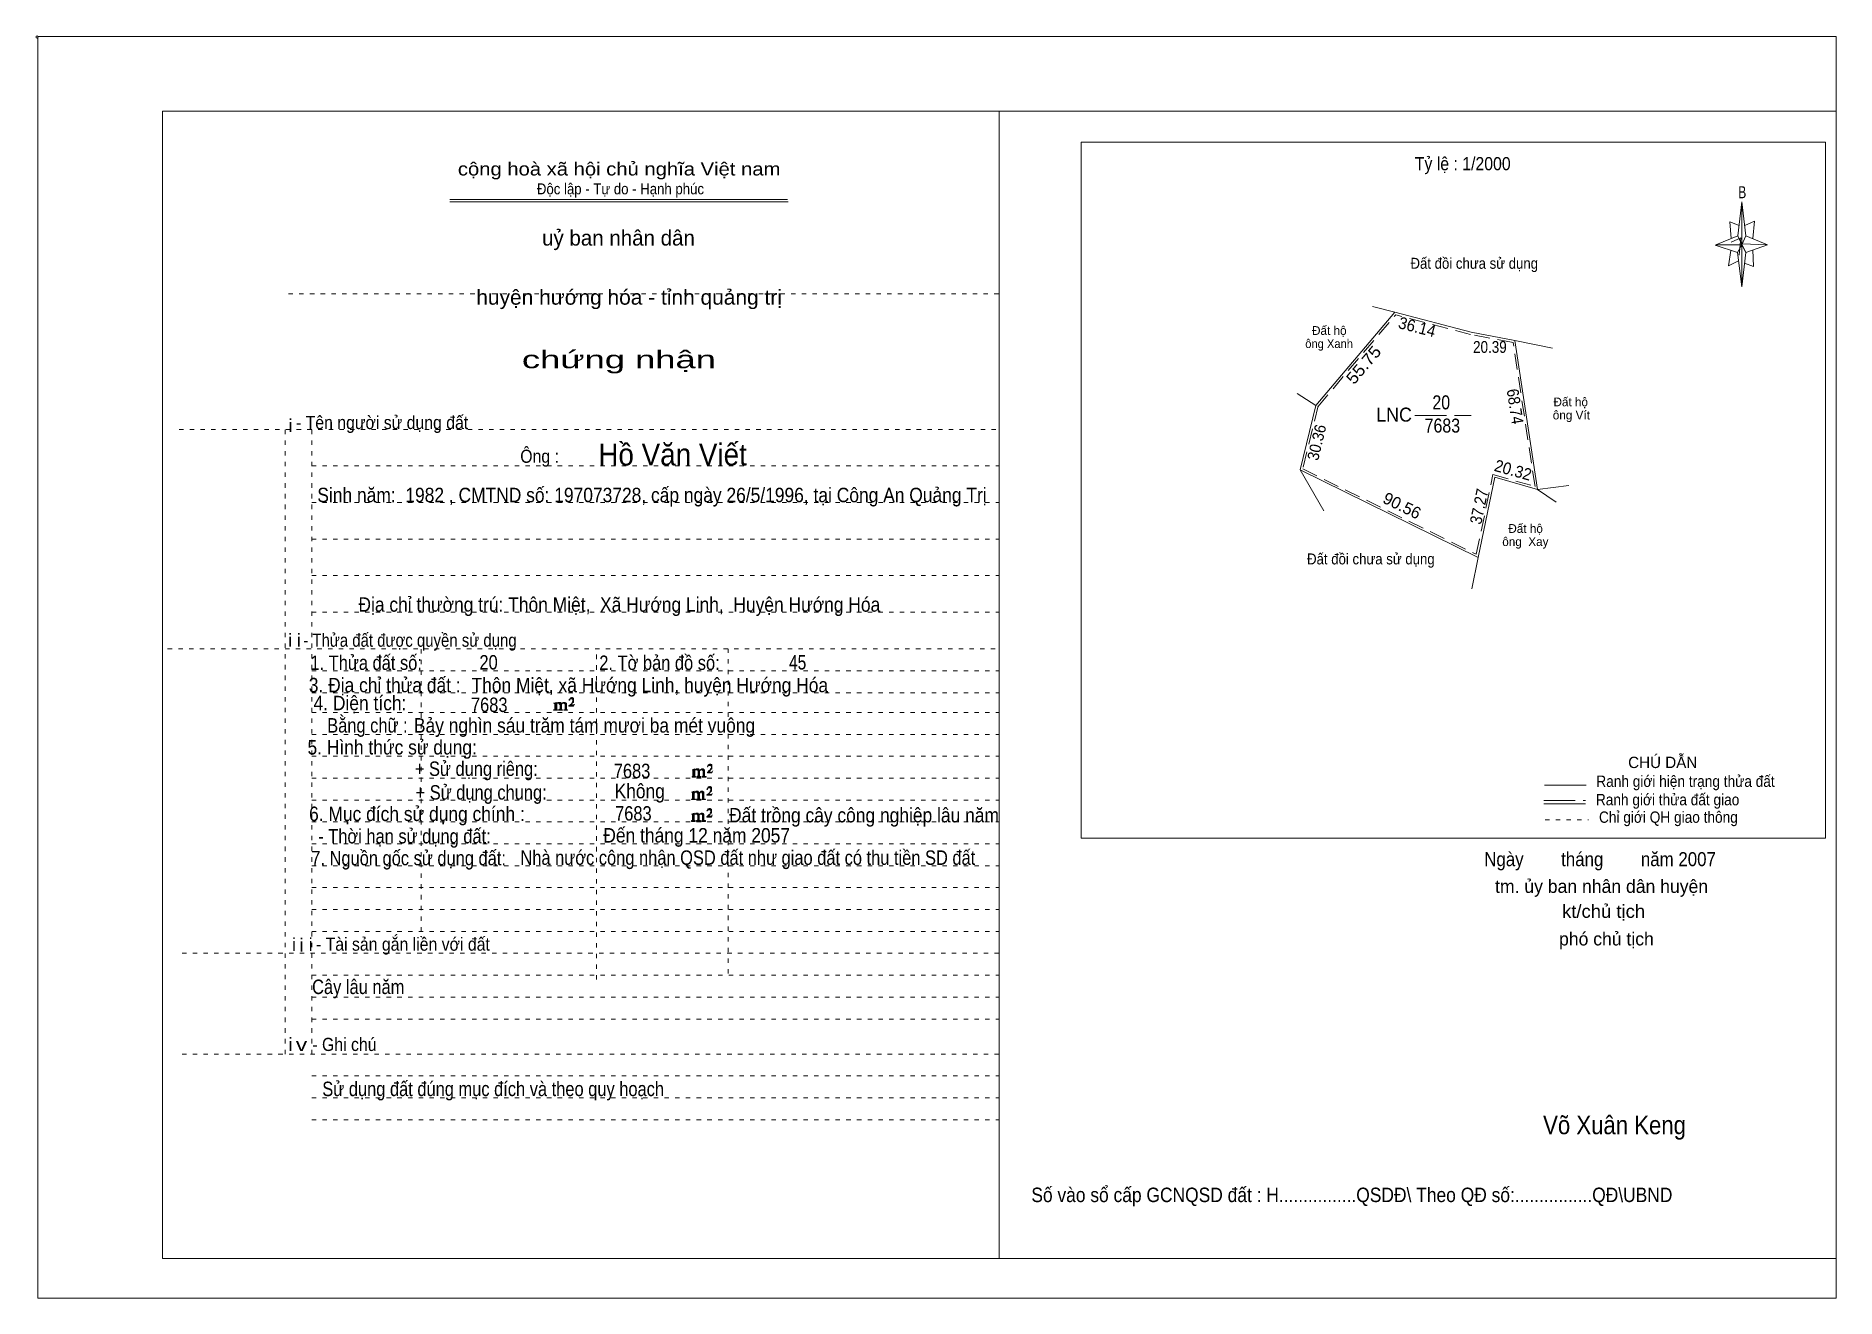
# Model space of a CAD drawing. Header units: centimetres. Extents: x -1.6 to 39.5, y -3.3 to 25.5.
import ezdxf
from ezdxf.enums import TextEntityAlignment as Align

# ---------------------------------------------------------------- set-up
doc = ezdxf.new("R2010")
doc.units = ezdxf.units.CM
doc.header["$LTSCALE"] = 0.12
for name, pattern in [('DOTTED', [1.5, 0.3, -1.2]), ('LONG_DASHED', [7.5, 6, -1.5]), ('MEDIUM_DASHED', [4.5, 3, -1.5])]:
    doc.linetypes.add(name, pattern=pattern)
for name, color, linetype, lineweight in [('1', 7, 'DOTTED', 13), ('10', 7, 'Continuous', 13), ('33', 7, 'LONG_DASHED', 13), ('4', 7, 'Continuous', 13), ('5', 7, 'Continuous', 13), ('50', 7, 'Continuous', 13)]:
    doc.layers.add(name, color=color, linetype=linetype, lineweight=lineweight)
doc.layers.add('30', color=7, linetype='Continuous')

msp = doc.modelspace()

# ---------------------------------------------------------------- hatches: boundary and pattern name
at = {"layer": '50'}
for points in [[(10.27, 10.13), (10.27, 10.12), (10.27, 10.11), (10.25, 10.11), (10.24, 10.11), (10.24, 10.1), (10.33, 10.1), (10.33, 10.11), (10.32, 10.11), (10.31, 10.11), (10.31, 10.12), (10.31, 10.13), (10.31, 10.24), (10.31, 10.25), (10.32, 10.26), (10.34, 10.26), (10.35, 10.26), (10.36, 10.26), (10.37, 10.25), (10.39, 10.22), (10.39, 10.13), (10.37, 10.12), (10.37, 10.11), (10.36, 10.11), (10.35, 10.11), (10.35, 10.1), (10.44, 10.1), (10.44, 10.11), (10.43, 10.11), (10.42, 10.11), (10.42, 10.12), (10.42, 10.13), (10.42, 10.24), (10.44, 10.26), (10.45, 10.26), (10.46, 10.26), (10.49, 10.26), (10.49, 10.25), (10.5, 10.24), (10.5, 10.22), (10.5, 10.13), (10.5, 10.12), (10.49, 10.11), (10.49, 10.11), (10.47, 10.11), (10.47, 10.1), (10.56, 10.1), (10.56, 10.11), (10.55, 10.11), (10.54, 10.11), (10.53, 10.12), (10.53, 10.13), (10.53, 10.2), (10.53, 10.25), (10.53, 10.26), (10.52, 10.27), (10.5, 10.28), (10.47, 10.28), (10.46, 10.28), (10.44, 10.27), (10.41, 10.25), (10.41, 10.26), (10.4, 10.28), (10.39, 10.28), (10.37, 10.28), (10.35, 10.28), (10.34, 10.28), (10.32, 10.26), (10.31, 10.26), (10.31, 10.25), (10.31, 10.25), (10.31, 10.26), (10.31, 10.28), (10.24, 10.26), (10.24, 10.26), (10.25, 10.26), (10.27, 10.25), (10.27, 10.24), (10.27, 10.23)], [(10.69, 10.19), (10.72, 10.24), (10.72, 10.24), (10.71, 10.22), (10.69, 10.22), (10.68, 10.22), (10.63, 10.22), (10.66, 10.26), (10.67, 10.27), (10.69, 10.28), (10.69, 10.3), (10.69, 10.32), (10.69, 10.34), (10.69, 10.35), (10.69, 10.37), (10.68, 10.38), (10.67, 10.38), (10.66, 10.39), (10.65, 10.39), (10.63, 10.38), (10.63, 10.38), (10.62, 10.37), (10.61, 10.35), (10.59, 10.33), (10.61, 10.33), (10.61, 10.35), (10.62, 10.35), (10.63, 10.36), (10.65, 10.36), (10.66, 10.36), (10.67, 10.35), (10.68, 10.35), (10.68, 10.32), (10.68, 10.3), (10.66, 10.28), (10.66, 10.26), (10.65, 10.25), (10.59, 10.2), (10.59, 10.19)], [(13.42, 8.61), (13.42, 8.6), (13.42, 8.59), (13.41, 8.59), (13.4, 8.59), (13.4, 8.57), (13.48, 8.57), (13.48, 8.59), (13.47, 8.59), (13.46, 8.59), (13.46, 8.6), (13.46, 8.61), (13.46, 8.72), (13.46, 8.73), (13.47, 8.74), (13.5, 8.74), (13.51, 8.74), (13.52, 8.74), (13.53, 8.73), (13.54, 8.69), (13.54, 8.61), (13.53, 8.6), (13.53, 8.59), (13.52, 8.59), (13.51, 8.59), (13.51, 8.57), (13.6, 8.57), (13.6, 8.59), (13.58, 8.59), (13.57, 8.59), (13.57, 8.6), (13.57, 8.61), (13.57, 8.72), (13.6, 8.74), (13.61, 8.74), (13.62, 8.74), (13.64, 8.74), (13.64, 8.73), (13.65, 8.72), (13.65, 8.69), (13.65, 8.61), (13.65, 8.6), (13.64, 8.59), (13.64, 8.59), (13.63, 8.59), (13.63, 8.57), (13.72, 8.57), (13.72, 8.59), (13.7, 8.59), (13.69, 8.59), (13.68, 8.6), (13.68, 8.61), (13.68, 8.68), (13.68, 8.73), (13.68, 8.74), (13.67, 8.75), (13.65, 8.76), (13.63, 8.76), (13.62, 8.76), (13.6, 8.75), (13.56, 8.73), (13.56, 8.74), (13.55, 8.76), (13.54, 8.76), (13.53, 8.76), (13.51, 8.76), (13.5, 8.76), (13.47, 8.74), (13.46, 8.74), (13.46, 8.73), (13.46, 8.73), (13.46, 8.74), (13.46, 8.76), (13.4, 8.74), (13.4, 8.74), (13.41, 8.74), (13.42, 8.73), (13.42, 8.72), (13.42, 8.71)], [(13.85, 8.67), (13.87, 8.72), (13.87, 8.72), (13.86, 8.69), (13.85, 8.69), (13.84, 8.69), (13.78, 8.69), (13.82, 8.74), (13.83, 8.75), (13.85, 8.76), (13.85, 8.78), (13.85, 8.79), (13.85, 8.82), (13.85, 8.83), (13.85, 8.85), (13.84, 8.86), (13.83, 8.86), (13.82, 8.87), (13.8, 8.87), (13.78, 8.86), (13.78, 8.86), (13.77, 8.85), (13.76, 8.83), (13.75, 8.81), (13.76, 8.81), (13.76, 8.83), (13.77, 8.83), (13.78, 8.84), (13.8, 8.84), (13.82, 8.84), (13.83, 8.83), (13.84, 8.83), (13.84, 8.79), (13.84, 8.78), (13.82, 8.76), (13.82, 8.74), (13.8, 8.73), (13.75, 8.68), (13.75, 8.67)], [(13.41, 8.09), (13.41, 8.08), (13.41, 8.07), (13.4, 8.07), (13.39, 8.07), (13.39, 8.06), (13.48, 8.06), (13.48, 8.07), (13.47, 8.07), (13.45, 8.07), (13.45, 8.08), (13.45, 8.09), (13.45, 8.2), (13.45, 8.21), (13.47, 8.23), (13.49, 8.23), (13.5, 8.23), (13.51, 8.23), (13.52, 8.21), (13.53, 8.18), (13.53, 8.09), (13.52, 8.08), (13.52, 8.07), (13.51, 8.07), (13.5, 8.07), (13.5, 8.06), (13.59, 8.06), (13.59, 8.07), (13.58, 8.07), (13.57, 8.07), (13.57, 8.08), (13.57, 8.09), (13.57, 8.2), (13.59, 8.23), (13.6, 8.23), (13.61, 8.23), (13.63, 8.23), (13.63, 8.21), (13.64, 8.2), (13.64, 8.18), (13.64, 8.09), (13.64, 8.08), (13.63, 8.07), (13.63, 8.07), (13.62, 8.07), (13.62, 8.06), (13.71, 8.06), (13.71, 8.07), (13.7, 8.07), (13.69, 8.07), (13.67, 8.08), (13.67, 8.09), (13.67, 8.17), (13.67, 8.21), (13.67, 8.23), (13.66, 8.24), (13.64, 8.25), (13.62, 8.25), (13.61, 8.25), (13.59, 8.24), (13.55, 8.21), (13.55, 8.23), (13.54, 8.25), (13.53, 8.25), (13.52, 8.25), (13.5, 8.25), (13.49, 8.25), (13.47, 8.23), (13.45, 8.23), (13.45, 8.21), (13.45, 8.21), (13.45, 8.23), (13.45, 8.25), (13.39, 8.23), (13.39, 8.23), (13.4, 8.23), (13.41, 8.21), (13.41, 8.2), (13.41, 8.19)], [(13.84, 8.16), (13.86, 8.2), (13.86, 8.2), (13.85, 8.18), (13.84, 8.18), (13.83, 8.18), (13.77, 8.18), (13.81, 8.23), (13.82, 8.24), (13.84, 8.25), (13.84, 8.27), (13.84, 8.28), (13.84, 8.3), (13.84, 8.31), (13.84, 8.34), (13.83, 8.35), (13.82, 8.35), (13.81, 8.36), (13.8, 8.36), (13.77, 8.35), (13.77, 8.35), (13.76, 8.34), (13.75, 8.31), (13.74, 8.29), (13.75, 8.29), (13.75, 8.31), (13.76, 8.31), (13.77, 8.33), (13.8, 8.33), (13.81, 8.33), (13.82, 8.31), (13.83, 8.31), (13.83, 8.28), (13.83, 8.27), (13.81, 8.25), (13.81, 8.23), (13.8, 8.21), (13.74, 8.17), (13.74, 8.16)], [(13.84, 7.66), (13.86, 7.71), (13.86, 7.71), (13.85, 7.68), (13.84, 7.68), (13.83, 7.68), (13.77, 7.68), (13.81, 7.73), (13.82, 7.74), (13.84, 7.75), (13.84, 7.77), (13.84, 7.78), (13.84, 7.81), (13.84, 7.82), (13.84, 7.84), (13.83, 7.85), (13.82, 7.85), (13.81, 7.86), (13.79, 7.86), (13.77, 7.85), (13.77, 7.85), (13.76, 7.84), (13.75, 7.82), (13.74, 7.8), (13.75, 7.8), (13.75, 7.82), (13.76, 7.82), (13.77, 7.83), (13.79, 7.83), (13.81, 7.83), (13.82, 7.82), (13.83, 7.82), (13.83, 7.78), (13.83, 7.77), (13.81, 7.75), (13.81, 7.73), (13.79, 7.72), (13.74, 7.67), (13.74, 7.66)], [(13.41, 7.6), (13.41, 7.59), (13.41, 7.58), (13.4, 7.58), (13.39, 7.58), (13.39, 7.56), (13.47, 7.56), (13.47, 7.58), (13.46, 7.58), (13.45, 7.58), (13.45, 7.59), (13.45, 7.6), (13.45, 7.71), (13.45, 7.72), (13.46, 7.73), (13.49, 7.73), (13.5, 7.73), (13.51, 7.73), (13.52, 7.72), (13.53, 7.68), (13.53, 7.6), (13.52, 7.59), (13.52, 7.58), (13.51, 7.58), (13.5, 7.58), (13.5, 7.56), (13.59, 7.56), (13.59, 7.58), (13.57, 7.58), (13.56, 7.58), (13.56, 7.59), (13.56, 7.6), (13.56, 7.71), (13.59, 7.73), (13.6, 7.73), (13.61, 7.73), (13.63, 7.73), (13.63, 7.72), (13.64, 7.71), (13.64, 7.68), (13.64, 7.6), (13.64, 7.59), (13.63, 7.58), (13.63, 7.58), (13.62, 7.58), (13.62, 7.56), (13.71, 7.56), (13.71, 7.58), (13.69, 7.58), (13.68, 7.58), (13.67, 7.59), (13.67, 7.6), (13.67, 7.67), (13.67, 7.72), (13.67, 7.73), (13.66, 7.74), (13.64, 7.75), (13.62, 7.75), (13.61, 7.75), (13.59, 7.74), (13.55, 7.72), (13.55, 7.73), (13.54, 7.75), (13.53, 7.75), (13.52, 7.75), (13.5, 7.75), (13.49, 7.75), (13.46, 7.73), (13.45, 7.73), (13.45, 7.72), (13.45, 7.72), (13.45, 7.73), (13.45, 7.75), (13.39, 7.73), (13.39, 7.73), (13.4, 7.73), (13.41, 7.72), (13.41, 7.71), (13.41, 7.7)]]:
    msp.add_hatch(color=256, dxfattribs=at).paths.add_polyline_path(points)

# ---------------------------------------------------------------- linework, layer by layer
at = {"layer": '1', "linetype": 'Continuous'}
for p, q in [((1.31, -2.42), (1.31, 23.78)), ((1.31, 23.78), (39.51, 23.78)), ((20.41, -2.42), (20.41, 23.78)), ((39.51, -2.42), (39.51, 23.78)), ((7.87, 21.76), (15.58, 21.76)), ((7.87, 21.71), (15.59, 21.71)), ((37.26, 20.55), (36.75, 20.72)), ((1.31, -2.42), (39.51, -2.42))]:
    msp.add_line(p, q, dxfattribs=at)
at = {"layer": '1'}
for p, q in [((4.19, 19.61), (20.41, 19.61)), ((1.69, 16.51), (20.41, 16.51)), ((4.11, 2.25), (4.11, 16.51)), ((4.72, 2.25), (4.72, 16.51)), ((4.72, 15.68), (20.41, 15.68)), ((4.72, 14.84), (20.41, 14.84)), ((4.72, 14.01), (20.41, 14.01)), ((4.72, 13.18), (20.41, 13.18)), ((4.72, 12.34), (20.41, 12.34)), ((1.43, 11.5), (20.41, 11.5)), ((7.22, 5.05), (7.22, 11.5)), ((11.22, 3.95), (11.22, 11.5)), ((14.22, 4.09), (14.22, 11.5)), ((4.72, 11), (20.41, 11)), ((4.72, 10.5), (20.41, 10.5)), ((4.72, 10.05), (20.41, 10.05)), ((4.72, 9.55), (20.41, 9.55)), ((4.72, 9.05), (20.41, 9.05)), ((4.72, 8.55), (20.41, 8.55)), ((4.72, 8.05), (20.41, 8.05)), ((4.72, 7.55), (20.41, 7.55)), ((4.72, 7.05), (20.41, 7.05)), ((4.72, 6.55), (20.41, 6.55)), ((4.72, 6.05), (20.41, 6.05)), ((4.72, 5.55), (20.41, 5.55)), ((4.72, 5.05), (20.41, 5.05)), ((1.76, 4.55), (20.41, 4.55)), ((4.72, 4.05), (20.41, 4.05)), ((4.72, 3.55), (20.41, 3.55)), ((4.72, 3.05), (20.41, 3.05)), ((1.76, 2.25), (20.41, 2.25)), ((4.72, 1.75), (20.41, 1.75)), ((4.72, 1.25), (20.41, 1.25)), ((4.72, 0.75), (20.41, 0.75))]:
    msp.add_line(p, q, dxfattribs=at)
at = {"layer": '1', "linetype": 'Continuous'}
msp.add_lwpolyline([(-1.53, -3.32), (39.51, -3.32), (39.51, 25.48), (-1.53, 25.48)], close=True, dxfattribs=at)
msp.add_lwpolyline([(37.27, 20.35), (37.06, 20.25), (37.11, 20.6)], dxfattribs=at)
at = {"layer": '10'}
for p, q in [((29.44, 19.19), (28.93, 19.32)), ((27.64, 17.06), (29.44, 19.19)), ((32.18, 18.54), (33.04, 18.37)), ((27.21, 17.33), (27.64, 17.06)), ((27.28, 15.59), (27.82, 14.65)), ((31.2, 12.87), (31.34, 13.59))]:
    msp.add_line(p, q, dxfattribs=at)
at = {"layer": '10', "linetype": 'MEDIUM_DASHED'}
msp.add_line((27.68, 17.03), (29.46, 19.13), dxfattribs=at)
msp.add_lwpolyline([(27.69, 17.05), (27.34, 15.61), (31.3, 13.66), (31.68, 15.48), (32.64, 15.21), (32.14, 18.5), (31.17, 18.68), (29.46, 19.13)], dxfattribs=at)
at = {"layer": '10'}
for points in [[(31.72, 15.42), (32.7, 15.14), (32.18, 18.54), (31.18, 18.73), (29.44, 19.19)], [(27.64, 17.06), (27.28, 15.59), (31.34, 13.59), (31.72, 15.42)], [(33.12, 14.85), (32.7, 15.14), (33.41, 15.23)]]:
    msp.add_lwpolyline(points, dxfattribs=at)
at = {"layer": '33'}
msp.add_line((29.9, 16.83), (31.18, 16.83), dxfattribs=at)
at = {"layer": '4'}
for p, q in [((32.86, 8.39), (33.81, 8.39)), ((32.84, 7.96), (33.79, 7.96))]:
    msp.add_line(p, q, dxfattribs=at)
at = {"layer": '4', "linetype": 'LONG_DASHED'}
msp.add_line((32.84, 8.04), (33.79, 8.04), dxfattribs=at)
at = {"layer": '4', "linetype": 'DOTTED'}
msp.add_line((32.87, 7.6), (33.86, 7.6), dxfattribs=at)
at = {"layer": '4'}
msp.add_lwpolyline([(22.28, 23.07), (39.27, 23.07), (39.27, 7.18), (22.28, 7.18)], close=True, dxfattribs=at)
msp.add_circle((-1.55, 25.47), 0.025, dxfattribs=at)
at = {"layer": '5'}
for p, q in [((37.27, 20.93), (37.36, 21.71)), ((37.45, 20.55), (37.36, 19.77)), ((37.45, 20.93), (37.95, 20.73)), ((37.61, 20.61), (37.63, 20.23)), ((37.63, 20.23), (37.42, 20.31))]:
    msp.add_line(p, q, dxfattribs=at)
for points in [[(37.36, 21.71), (37.45, 20.93), (37.36, 20.73)], [(37.36, 20.73), (36.77, 20.73), (37.27, 20.93), (37.45, 20.55), (37.95, 20.73), (37.36, 20.75)], [(37.36, 20.73), (37.36, 19.77), (37.26, 20.55)]]:
    msp.add_lwpolyline(points, close=True, dxfattribs=at)
for points in [[(37.3, 21.17), (37.09, 21.25), (37.12, 20.87)], [(37.43, 21.17), (37.65, 21.27), (37.61, 20.87)], [(37.36, 20.73), (37.27, 20.93), (36.77, 20.73)], [(37.12, 20.79), (37.34, 20.89), (37.3, 20.49)], [(37.36, 20.73), (37.45, 20.55), (37.95, 20.73)]]:
    msp.add_lwpolyline(points, dxfattribs=at)
at = {"layer": '50'}
for points in [[(10.27, 10.13), (10.27, 10.12), (10.27, 10.11), (10.25, 10.11), (10.24, 10.11), (10.24, 10.1), (10.33, 10.1), (10.33, 10.11), (10.32, 10.11), (10.31, 10.11), (10.31, 10.12), (10.31, 10.13), (10.31, 10.24), (10.31, 10.25), (10.32, 10.26), (10.34, 10.26), (10.35, 10.26), (10.36, 10.26), (10.37, 10.25), (10.39, 10.22), (10.39, 10.13), (10.37, 10.12), (10.37, 10.11), (10.36, 10.11), (10.35, 10.11), (10.35, 10.1), (10.44, 10.1), (10.44, 10.11), (10.43, 10.11), (10.42, 10.11), (10.42, 10.12), (10.42, 10.13), (10.42, 10.24), (10.44, 10.26), (10.45, 10.26), (10.46, 10.26), (10.49, 10.26), (10.49, 10.25), (10.5, 10.24), (10.5, 10.22), (10.5, 10.13), (10.5, 10.12), (10.49, 10.11), (10.49, 10.11), (10.47, 10.11), (10.47, 10.1), (10.56, 10.1), (10.56, 10.11), (10.55, 10.11), (10.54, 10.11), (10.53, 10.12), (10.53, 10.13), (10.53, 10.2), (10.53, 10.25), (10.53, 10.26), (10.52, 10.27), (10.5, 10.28), (10.47, 10.28), (10.46, 10.28), (10.44, 10.27), (10.41, 10.25), (10.41, 10.26), (10.4, 10.28), (10.39, 10.28), (10.37, 10.28), (10.35, 10.28), (10.34, 10.28), (10.32, 10.26), (10.31, 10.26), (10.31, 10.25), (10.31, 10.25), (10.31, 10.26), (10.31, 10.28), (10.24, 10.26), (10.24, 10.26), (10.25, 10.26), (10.27, 10.25), (10.27, 10.24), (10.27, 10.23)], [(10.69, 10.19), (10.72, 10.24), (10.72, 10.24), (10.71, 10.22), (10.69, 10.22), (10.68, 10.22), (10.63, 10.22), (10.66, 10.26), (10.67, 10.27), (10.69, 10.28), (10.69, 10.3), (10.69, 10.32), (10.69, 10.34), (10.69, 10.35), (10.69, 10.37), (10.68, 10.38), (10.67, 10.38), (10.66, 10.39), (10.65, 10.39), (10.63, 10.38), (10.63, 10.38), (10.62, 10.37), (10.61, 10.35), (10.59, 10.33), (10.61, 10.33), (10.61, 10.35), (10.62, 10.35), (10.63, 10.36), (10.65, 10.36), (10.66, 10.36), (10.67, 10.35), (10.68, 10.35), (10.68, 10.32), (10.68, 10.3), (10.66, 10.28), (10.66, 10.26), (10.65, 10.25), (10.59, 10.2), (10.59, 10.19)], [(13.42, 8.61), (13.42, 8.6), (13.42, 8.59), (13.41, 8.59), (13.4, 8.59), (13.4, 8.57), (13.48, 8.57), (13.48, 8.59), (13.47, 8.59), (13.46, 8.59), (13.46, 8.6), (13.46, 8.61), (13.46, 8.72), (13.46, 8.73), (13.47, 8.74), (13.5, 8.74), (13.51, 8.74), (13.52, 8.74), (13.53, 8.73), (13.54, 8.69), (13.54, 8.61), (13.53, 8.6), (13.53, 8.59), (13.52, 8.59), (13.51, 8.59), (13.51, 8.57), (13.6, 8.57), (13.6, 8.59), (13.58, 8.59), (13.57, 8.59), (13.57, 8.6), (13.57, 8.61), (13.57, 8.72), (13.6, 8.74), (13.61, 8.74), (13.62, 8.74), (13.64, 8.74), (13.64, 8.73), (13.65, 8.72), (13.65, 8.69), (13.65, 8.61), (13.65, 8.6), (13.64, 8.59), (13.64, 8.59), (13.63, 8.59), (13.63, 8.57), (13.72, 8.57), (13.72, 8.59), (13.7, 8.59), (13.69, 8.59), (13.68, 8.6), (13.68, 8.61), (13.68, 8.68), (13.68, 8.73), (13.68, 8.74), (13.67, 8.75), (13.65, 8.76), (13.63, 8.76), (13.62, 8.76), (13.6, 8.75), (13.56, 8.73), (13.56, 8.74), (13.55, 8.76), (13.54, 8.76), (13.53, 8.76), (13.51, 8.76), (13.5, 8.76), (13.47, 8.74), (13.46, 8.74), (13.46, 8.73), (13.46, 8.73), (13.46, 8.74), (13.46, 8.76), (13.4, 8.74), (13.4, 8.74), (13.41, 8.74), (13.42, 8.73), (13.42, 8.72), (13.42, 8.71)], [(13.85, 8.67), (13.87, 8.72), (13.87, 8.72), (13.86, 8.69), (13.85, 8.69), (13.84, 8.69), (13.78, 8.69), (13.82, 8.74), (13.83, 8.75), (13.85, 8.76), (13.85, 8.78), (13.85, 8.79), (13.85, 8.82), (13.85, 8.83), (13.85, 8.85), (13.84, 8.86), (13.83, 8.86), (13.82, 8.87), (13.8, 8.87), (13.78, 8.86), (13.78, 8.86), (13.77, 8.85), (13.76, 8.83), (13.75, 8.81), (13.76, 8.81), (13.76, 8.83), (13.77, 8.83), (13.78, 8.84), (13.8, 8.84), (13.82, 8.84), (13.83, 8.83), (13.84, 8.83), (13.84, 8.79), (13.84, 8.78), (13.82, 8.76), (13.82, 8.74), (13.8, 8.73), (13.75, 8.68), (13.75, 8.67)], [(13.41, 8.09), (13.41, 8.08), (13.41, 8.07), (13.4, 8.07), (13.39, 8.07), (13.39, 8.06), (13.48, 8.06), (13.48, 8.07), (13.47, 8.07), (13.45, 8.07), (13.45, 8.08), (13.45, 8.09), (13.45, 8.2), (13.45, 8.21), (13.47, 8.23), (13.49, 8.23), (13.5, 8.23), (13.51, 8.23), (13.52, 8.21), (13.53, 8.18), (13.53, 8.09), (13.52, 8.08), (13.52, 8.07), (13.51, 8.07), (13.5, 8.07), (13.5, 8.06), (13.59, 8.06), (13.59, 8.07), (13.58, 8.07), (13.57, 8.07), (13.57, 8.08), (13.57, 8.09), (13.57, 8.2), (13.59, 8.23), (13.6, 8.23), (13.61, 8.23), (13.63, 8.23), (13.63, 8.21), (13.64, 8.2), (13.64, 8.18), (13.64, 8.09), (13.64, 8.08), (13.63, 8.07), (13.63, 8.07), (13.62, 8.07), (13.62, 8.06), (13.71, 8.06), (13.71, 8.07), (13.7, 8.07), (13.69, 8.07), (13.67, 8.08), (13.67, 8.09), (13.67, 8.17), (13.67, 8.21), (13.67, 8.23), (13.66, 8.24), (13.64, 8.25), (13.62, 8.25), (13.61, 8.25), (13.59, 8.24), (13.55, 8.21), (13.55, 8.23), (13.54, 8.25), (13.53, 8.25), (13.52, 8.25), (13.5, 8.25), (13.49, 8.25), (13.47, 8.23), (13.45, 8.23), (13.45, 8.21), (13.45, 8.21), (13.45, 8.23), (13.45, 8.25), (13.39, 8.23), (13.39, 8.23), (13.4, 8.23), (13.41, 8.21), (13.41, 8.2), (13.41, 8.19)], [(13.84, 8.16), (13.86, 8.2), (13.86, 8.2), (13.85, 8.18), (13.84, 8.18), (13.83, 8.18), (13.77, 8.18), (13.81, 8.23), (13.82, 8.24), (13.84, 8.25), (13.84, 8.27), (13.84, 8.28), (13.84, 8.3), (13.84, 8.31), (13.84, 8.34), (13.83, 8.35), (13.82, 8.35), (13.81, 8.36), (13.8, 8.36), (13.77, 8.35), (13.77, 8.35), (13.76, 8.34), (13.75, 8.31), (13.74, 8.29), (13.75, 8.29), (13.75, 8.31), (13.76, 8.31), (13.77, 8.33), (13.8, 8.33), (13.81, 8.33), (13.82, 8.31), (13.83, 8.31), (13.83, 8.28), (13.83, 8.27), (13.81, 8.25), (13.81, 8.23), (13.8, 8.21), (13.74, 8.17), (13.74, 8.16)], [(13.84, 7.66), (13.86, 7.71), (13.86, 7.71), (13.85, 7.68), (13.84, 7.68), (13.83, 7.68), (13.77, 7.68), (13.81, 7.73), (13.82, 7.74), (13.84, 7.75), (13.84, 7.77), (13.84, 7.78), (13.84, 7.81), (13.84, 7.82), (13.84, 7.84), (13.83, 7.85), (13.82, 7.85), (13.81, 7.86), (13.79, 7.86), (13.77, 7.85), (13.77, 7.85), (13.76, 7.84), (13.75, 7.82), (13.74, 7.8), (13.75, 7.8), (13.75, 7.82), (13.76, 7.82), (13.77, 7.83), (13.79, 7.83), (13.81, 7.83), (13.82, 7.82), (13.83, 7.82), (13.83, 7.78), (13.83, 7.77), (13.81, 7.75), (13.81, 7.73), (13.79, 7.72), (13.74, 7.67), (13.74, 7.66)], [(13.41, 7.6), (13.41, 7.59), (13.41, 7.58), (13.4, 7.58), (13.39, 7.58), (13.39, 7.56), (13.47, 7.56), (13.47, 7.58), (13.46, 7.58), (13.45, 7.58), (13.45, 7.59), (13.45, 7.6), (13.45, 7.71), (13.45, 7.72), (13.46, 7.73), (13.49, 7.73), (13.5, 7.73), (13.51, 7.73), (13.52, 7.72), (13.53, 7.68), (13.53, 7.6), (13.52, 7.59), (13.52, 7.58), (13.51, 7.58), (13.5, 7.58), (13.5, 7.56), (13.59, 7.56), (13.59, 7.58), (13.57, 7.58), (13.56, 7.58), (13.56, 7.59), (13.56, 7.6), (13.56, 7.71), (13.59, 7.73), (13.6, 7.73), (13.61, 7.73), (13.63, 7.73), (13.63, 7.72), (13.64, 7.71), (13.64, 7.68), (13.64, 7.6), (13.64, 7.59), (13.63, 7.58), (13.63, 7.58), (13.62, 7.58), (13.62, 7.56), (13.71, 7.56), (13.71, 7.58), (13.69, 7.58), (13.68, 7.58), (13.67, 7.59), (13.67, 7.6), (13.67, 7.67), (13.67, 7.72), (13.67, 7.73), (13.66, 7.74), (13.64, 7.75), (13.62, 7.75), (13.61, 7.75), (13.59, 7.74), (13.55, 7.72), (13.55, 7.73), (13.54, 7.75), (13.53, 7.75), (13.52, 7.75), (13.5, 7.75), (13.49, 7.75), (13.46, 7.73), (13.45, 7.73), (13.45, 7.72), (13.45, 7.72), (13.45, 7.73), (13.45, 7.75), (13.39, 7.73), (13.39, 7.73), (13.4, 7.73), (13.41, 7.72), (13.41, 7.71), (13.41, 7.7)]]:
    msp.add_lwpolyline(points, close=True, dxfattribs=at)

# ---------------------------------------------------------------- texts
at = {"layer": '1'}
for s, height, width, p in [('cộng hoà xã hội chủ nghĩa Việt nam', 0.3, 1.15, (11.735, 22.31)), ('Độc lập - Tự do - Hạnh phúc', 0.25, 0.9, (11.765, 21.88)), ('chứng nhận', 0.4, 1.55, (11.73, 17.91)), ('- Tên người sử dụng đất', 0.3, 0.9, (6.325, 16.52)), ('- Thửa đất được quyền sử dụng', 0.3, 0.85, (6.96, 11.55)), ('- Tài sản gắn liền với đất ', 0.3, 0.9, (6.85, 4.61)), ('v', 0.3, 1.3, (4.485, 2.32)), ('- Ghi chú', 0.3, 0.9, (5.465, 2.32))]:
    msp.add_text(s, height=height, dxfattribs=dict(at, width=width)).set_placement(p, align=Align.CENTER)
for s, height, p in [('uỷ ban nhân dân', 0.35, (11.72, 20.71)), ('i', 0.3, (4.235, 16.45)), ('i', 0.3, (4.225, 11.55)), ('i', 0.3, (4.425, 11.55)), ('i', 0.3, (4.315, 4.6)), ('i', 0.3, (4.485, 4.59)), ('i', 0.3, (4.695, 4.6)), ('i', 0.3, (4.235, 2.32))]:
    msp.add_text(s, height=height, dxfattribs=at).set_placement(p, align=Align.CENTER)
at = {"layer": '10'}
for s, height, width, p in [('Tỷ lệ : 1/2000', 0.3, 0.9, (30.99, 22.43)), ('Đất đồi chưa sử dụng ', 0.25, 0.9, (31.295, 20.18)), ('ông Xanh', 0.2, 0.95, (27.94, 18.37)), ('Hồ Văn Viết', 0.5, 0.95, (12.955, 15.69)), ('Đất đồi chưa sử dụng ', 0.25, 0.9, (28.935, 13.43)), ('Võ Xuân Keng', 0.42, 0.9, (34.455, 0.42))]:
    msp.add_text(s, height=height, dxfattribs=dict(at, width=width)).set_placement(p, align=Align.CENTER)
for s, p in [('Đất hộ', (27.945, 18.67)), ('Đất hộ', (33.455, 17.04)), ('ông Vít', (33.47, 16.74)), ('ông  Xay', (32.42, 13.85)), ('Đất hộ', (32.425, 14.15))]:
    msp.add_text(s, height=0.2, dxfattribs=at).set_placement(p, align=Align.CENTER)
at = {"layer": '30'}
for s, height, rotation, width, p in [('36.14', 0.27, 345.333, 0.95, (29.916, 18.721)), ('55.75', 0.27, 49.722, 1.1, (28.83, 17.898)), ('68.74', 0.27, 278.694, 0.9, (32.053, 17.015)), ('30.36', 0.26, 76.609, 0.95, (27.784, 16.185)), ('20.32', 0.27, 344.322, 0.95, (32.103, 15.454)), ('37.27', 0.2699, 78.25, 0.9, (31.495, 14.727))]:
    msp.add_text(s, height=height, rotation=rotation, dxfattribs=dict(at, width=width)).set_placement(p, align=Align.CENTER)
at = {"layer": '30', "width": 0.85}
msp.add_text('20.39', height=0.27, dxfattribs=at).set_placement((31.61, 18.26), align=Align.CENTER)
at = {"layer": '30'}
msp.add_text('90.56', height=0.27, rotation=333.831, dxfattribs=at).set_placement((29.546, 14.651), align=Align.CENTER)
at = {"layer": '33', "width": 0.85}
for s, p in [('20', (30.5, 16.97)), ('7683', (30.525, 16.44))]:
    msp.add_text(s, height=0.32, dxfattribs=at).set_placement(p, align=Align.CENTER)
at = {"layer": '33', "width": 0.95}
msp.add_text('LNC', height=0.32, dxfattribs=at).set_placement((29.83, 16.69), align=Align.RIGHT)
at = {"layer": '4'}
msp.add_text('CHÚ DẪN', height=0.2591, dxfattribs=at).set_placement((35.555, 8.78), align=Align.CENTER)
at = {"layer": '4', "width": 0.9}
for s, p in [('Ranh giới hiện trạng thửa đất', (36.075, 8.35)), ('Ranh giới thửa đất giao ', (35.71, 7.93)), ('Chỉ giới QH giao thông', (35.685, 7.53))]:
    msp.add_text(s, height=0.2591, dxfattribs=at).set_placement(p, align=Align.CENTER)
at = {"layer": '5', "width": 0.75}
msp.add_text('B', height=0.276, dxfattribs=at).set_placement((37.37, 21.79), align=Align.CENTER)
at = {"layer": '50'}
for s, height, width, p in [('  huyện hướng hóa - tỉnh quảng trị', 0.34, 1.05, (11.83, 19.36)), ('Ông :', 0.3, 0.9, (9.92, 15.75)), ('Sinh năm:  1982 , CMTND số: 197073728, cấp ngày 26/5/1996, tại Công An Quảng Trị', 0.33, 0.9, (12.485, 14.85)), ('Địa chỉ thường trú: Thôn Miệt,  Xã Hướng Linh,  Huyện Hướng Hóa', 0.33, 0.9, (11.74, 12.35)), ('1. Thửa đất số:  ', 0.33, 0.85, (6.065, 11.02)), ('20', 0.33, 0.85, (8.755, 11.03)), ('2. Tờ bản đồ số:  ', 0.33, 0.85, (12.76, 11.02)), ('45', 0.33, 0.8, (15.81, 11.03)), ('3. Địa chỉ thửa đất : ', 0.33, 0.9, (6.44, 10.51)), ('Thôn Miệt, xã Hướng Linh, huyện Hướng Hóa', 0.33, 0.9, (12.435, 10.51)), ('4. Diện tích: ', 0.33, 0.9, (5.875, 10.1)), ('7683', 0.33, 0.85, (8.77, 10.06)), ('Bằng chữ :', 0.33, 0.85, (5.99, 9.59)), ('Bảy nghìn sáu trăm tám mươi ba mét vuông', 0.33, 0.9, (10.945, 9.59)), ('5. Hình thức sử dụng:', 0.33, 0.9, (6.555, 9.09)), ('+ Sử dụng riêng:', 0.33, 0.85, (8.475, 8.6)), ('7683', 0.33, 0.85, (12.03, 8.55)), ('+ Sử dụng chung:', 0.33, 0.85, (8.585, 8.06)), ('Không', 0.33, 0.9, (12.205, 8.09)), ('6. Mục đích sử dụng chính :', 0.33, 0.9, (7.12, 7.57)), ('7683', 0.33, 0.85, (12.06, 7.58)), ('Đất trồng cây công nghiệp lâu năm', 0.33, 0.9, (17.325, 7.54)), ('- Thời hạn sử dụng đất:', 0.33, 0.85, (6.835, 7.06)), ('Đến tháng 12 năm 2057', 0.33, 0.9, (13.505, 7.08)), ('7. Nguồn gốc sử dụng đất:', 0.33, 0.85, (6.93, 6.56)), ('Nhà nước công nhận QSD đất như giao đất có thu tiền SD đất ', 0.33, 0.85, (14.725, 6.57)), ('Ngày        tháng        năm 2007', 0.32, 0.9, (34.125, 6.54)), ('kt/chủ tịch', 0.3, 1.05, (34.205, 5.36)), ('Cây lâu năm', 0.33, 0.85, (5.78, 3.62)), ('Sử dụng đất đúng mục đích và theo quy hoạch', 0.33, 0.85, (8.86, 1.29)), ('Số vào sổ cấp GCNQSD đất : H................QSDĐ\\ Theo QĐ số:................QĐ\\UBND', 0.33, 0.9, (28.46, -1.13))]:
    msp.add_text(s, height=height, dxfattribs=dict(at, width=width)).set_placement(p, align=Align.CENTER)
for s, p in [('tm. ủy ban nhân dân huyện ', (34.215, 5.93)), ('phó chủ tịch', (34.27, 4.73))]:
    msp.add_text(s, height=0.3, dxfattribs=at).set_placement(p, align=Align.CENTER)

doc.saveas('drawing.dxf')
